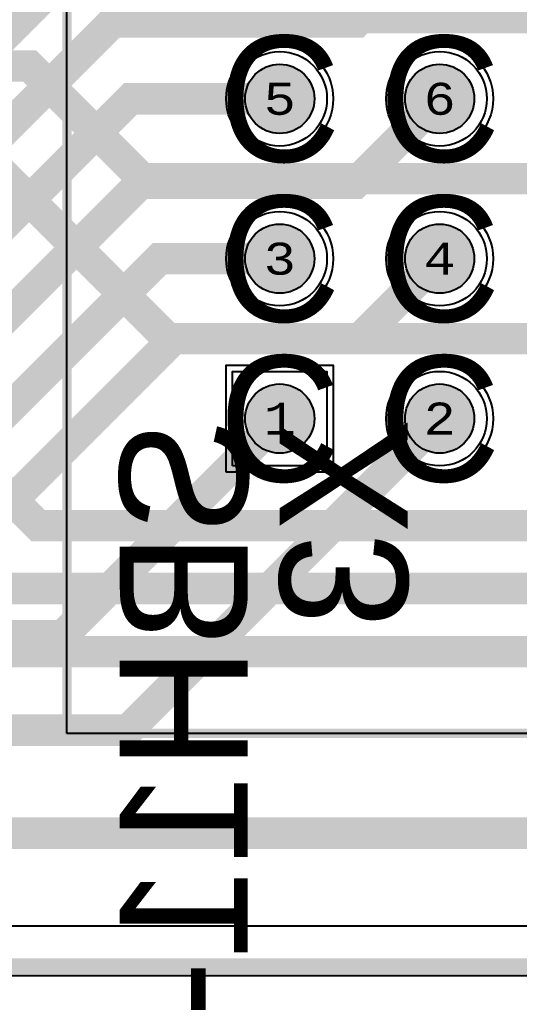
# Model space of a CAD drawing. Extents: x -2 to 260, y -54 to 137.
# Drawn here: x 226.92 to 234.85, y -0.73 to 15.03 of the extents above; entities that cross this region are included whole.
import ezdxf
from ezdxf.enums import TextEntityAlignment as Align

# ---------------------------------------------------------------- set-up
doc = ezdxf.new("R2010")
doc.units = 0
doc.header["$MEASUREMENT"] = 0
for name, color, linetype in [('ASSEMBLY_OUTLINES_BTM', 191, 'CONTINUOUS'), ('ASSEMBLY_PART_NUMBERS_BTM', 191, 'CONTINUOUS'), ('ASSEMBLY_REF_DES_BTM', 191, 'CONTINUOUS'), ('BOARD_OUTLINE', 10, 'CONTINUOUS'), ('DRILL_DRAWING', 21, 'CONTINUOUS'), ('GENERATED_SILKSCREEN_BTM', 255, 'CONTINUOUS'), ('MANUFACTURING_OUTLINES', 10, 'CONTINUOUS'), ('PART_HOLES_LAYER_BOTTOM', 30, 'CONTINUOUS'), ('PART_HOLES_LAYER_TOP', 30, 'CONTINUOUS'), ('PART_PADS_LAYER_BOTTOM', 230, 'CONTINUOUS'), ('PART_PADS_LAYER_TOP', 150, 'CONTINUOUS'), ('PIN_NUMBERS_BTM', 8, 'CONTINUOUS'), ('PIN_NUMBERS_TOP', 8, 'CONTINUOUS'), ('PLACEMENT_OUTLINES_BTM', 222, 'CONTINUOUS'), ('ROUTE_BORDER', 151, 'CONTINUOUS'), ('SILKSCREEN_OUTLINES_BTM', 211, 'CONTINUOUS'), ('SOLDERMASK_PADS_BTM', 102, 'CONTINUOUS'), ('SOLDERMASK_PADS_TOP', 102, 'CONTINUOUS'), ('TRACES_LAYER_BOTTOM', 230, 'CONTINUOUS'), ('TRACES_LAYER_TOP', 150, 'CONTINUOUS')]:
    doc.layers.add(name, color=color, linetype=linetype)
doc.styles.add('COURIER_NEW', font='COUR.TTF')
doc.styles.add('VERIBEST_GERBER_0', font='txt')

msp = doc.modelspace()

# ---------------------------------------------------------------- hatches: boundary and pattern name
at = {"layer": 'PART_HOLES_LAYER_BOTTOM'}
h = msp.add_hatch(color=256, dxfattribs=at)
edge = h.paths.add_edge_path()
edge.add_arc((231.05, 13.78), 0.55, 0, 360)
h = msp.add_hatch(color=256, dxfattribs=at)
edge = h.paths.add_edge_path()
edge.add_arc((233.59, 13.78), 0.55, 0, 360)
h = msp.add_hatch(color=256, dxfattribs=at)
edge = h.paths.add_edge_path()
edge.add_arc((231.05, 11.24), 0.55, 0, 360)
h = msp.add_hatch(color=256, dxfattribs=at)
edge = h.paths.add_edge_path()
edge.add_arc((233.59, 11.24), 0.55, 0, 360)
h = msp.add_hatch(color=256, dxfattribs=at)
edge = h.paths.add_edge_path()
edge.add_arc((231.05, 8.7), 0.55, 0, 360)
h = msp.add_hatch(color=256, dxfattribs=at)
edge = h.paths.add_edge_path()
edge.add_arc((233.59, 8.7), 0.55, 0, 360)
at = {"layer": 'PART_HOLES_LAYER_TOP'}
h = msp.add_hatch(color=256, dxfattribs=at)
edge = h.paths.add_edge_path()
edge.add_arc((231.05, 13.78), 0.55, 0, 360)
h = msp.add_hatch(color=256, dxfattribs=at)
edge = h.paths.add_edge_path()
edge.add_arc((233.59, 13.78), 0.55, 0, 360)
h = msp.add_hatch(color=256, dxfattribs=at)
edge = h.paths.add_edge_path()
edge.add_arc((231.05, 11.24), 0.55, 0, 360)
h = msp.add_hatch(color=256, dxfattribs=at)
edge = h.paths.add_edge_path()
edge.add_arc((233.59, 11.24), 0.55, 0, 360)
h = msp.add_hatch(color=256, dxfattribs=at)
edge = h.paths.add_edge_path()
edge.add_arc((231.05, 8.7), 0.55, 0, 360)
h = msp.add_hatch(color=256, dxfattribs=at)
edge = h.paths.add_edge_path()
edge.add_arc((233.59, 8.7), 0.55, 0, 360)

# ---------------------------------------------------------------- linework, layer by layer
at = {"layer": 'ASSEMBLY_OUTLINES_BTM'}
msp.add_lwpolyline([(227.67, 3.7), (227.67, 54.7), (236.97, 54.7), (236.97, 3.7)], close=True, dxfattribs=at)
at = {"layer": 'BOARD_OUTLINE', "const_width": 0.25}
msp.add_lwpolyline([(0, 1.5), (0, 118.5, -0.414213562), (1.5, 120), (258.5, 120, -0.414213562), (260, 118.5), (260, 1.5, -0.414213562), (258.5, 0), (1.5, 0, -0.414213562)], format="xyb", close=True, dxfattribs=at)
at = {"layer": 'GENERATED_SILKSCREEN_BTM', "const_width": 0.15}
msp.add_lwpolyline([(227.67, 3.7), (227.67, 54.7), (236.97, 54.7), (236.97, 3.7)], close=True, dxfattribs=at)
at = {"layer": 'MANUFACTURING_OUTLINES'}
msp.add_lwpolyline([(260.150405, 1.5, -0.414213562), (258.5, -0.150405), (1.5, -0.150405, -0.414213562), (-0.150405, 1.5), (-0.150405, 118.5, -0.414213562), (1.5, 120.150405), (258.5, 120.150405, -0.414213562), (260.150405, 118.5)], format="xyb", close=True, dxfattribs=at)
at = {"layer": 'PART_HOLES_LAYER_BOTTOM'}
for centre in [(231.05, 13.78), (233.59, 13.78), (231.05, 11.24), (233.59, 11.24), (231.05, 8.7), (233.59, 8.7)]:
    msp.add_circle(centre, 0.55, dxfattribs=at)
at = {"layer": 'PART_HOLES_LAYER_TOP'}
for centre in [(231.05, 13.78), (233.59, 13.78), (231.05, 11.24), (233.59, 11.24), (231.05, 8.7), (233.59, 8.7)]:
    msp.add_circle(centre, 0.55, dxfattribs=at)
at = {"layer": 'PART_PADS_LAYER_BOTTOM'}
msp.add_lwpolyline([(230.3, 7.95), (230.3, 9.45), (231.8, 9.45), (231.8, 7.95)], close=True, dxfattribs=at)
for centre in [(231.05, 13.78), (233.59, 13.78), (231.05, 11.24), (233.59, 11.24), (233.59, 8.7)]:
    msp.add_circle(centre, 0.75, dxfattribs=at)
at = {"layer": 'PART_PADS_LAYER_TOP'}
msp.add_lwpolyline([(230.3, 7.95), (230.3, 9.45), (231.8, 9.45), (231.8, 7.95)], close=True, dxfattribs=at)
for centre in [(231.05, 13.78), (233.59, 13.78), (231.05, 11.24), (233.59, 11.24), (233.59, 8.7)]:
    msp.add_circle(centre, 0.75, dxfattribs=at)
at = {"layer": 'PLACEMENT_OUTLINES_BTM'}
msp.add_lwpolyline([(227.67, 3.7), (227.67, 54.7), (236.97, 54.7), (236.97, 3.7)], close=True, dxfattribs=at)
at = {"layer": 'ROUTE_BORDER'}
msp.add_lwpolyline([(0.635, 0.635), (0.635, 119.5), (259.5, 119.5), (259.5, 0.635)], close=True, dxfattribs=at)
at = {"layer": 'SILKSCREEN_OUTLINES_BTM'}
msp.add_lwpolyline([(227.67, 3.7), (227.67, 54.7), (236.97, 54.7), (236.97, 3.7)], close=True, dxfattribs=at)
at = {"layer": 'SOLDERMASK_PADS_BTM'}
msp.add_lwpolyline([(230.2, 7.85), (230.2, 9.55), (231.9, 9.55), (231.9, 7.85)], close=True, dxfattribs=at)
for centre in [(231.05, 13.78), (233.59, 13.78), (231.05, 11.24), (233.59, 11.24), (233.59, 8.7)]:
    msp.add_circle(centre, 0.85, dxfattribs=at)
at = {"layer": 'SOLDERMASK_PADS_TOP'}
msp.add_lwpolyline([(230.2, 7.85), (230.2, 9.55), (231.9, 9.55), (231.9, 7.85)], close=True, dxfattribs=at)
for centre in [(231.05, 13.78), (233.59, 13.78), (231.05, 11.24), (233.59, 11.24), (233.59, 8.7)]:
    msp.add_circle(centre, 0.85, dxfattribs=at)
at = {"layer": 'TRACES_LAYER_BOTTOM', "const_width": 0.5}
for points in [[(231.05, 16.32), (228.22, 16.32), (226.15, 14.25), (226.1, 14.25)], [(226.1, 12.75), (226.15, 12.75), (228.4, 15), (232.27, 15), (233.59, 16.32)], [(231.05, 13.78), (228.68, 13.78), (226.15, 11.25), (226.1, 11.25)], [(226.1, 9.75), (226.15, 9.75), (228.83984, 12.43984), (232.24984, 12.43984), (233.59, 13.78)], [(231.05, 11.24), (229.14, 11.24), (226.15, 8.25), (226.1, 8.25)], [(226.1, 6.75), (226.15, 6.75), (229.37, 9.97), (232.32, 9.97), (233.59, 11.24)], [(231.05, 8.7), (227.6, 5.25), (226.1, 5.25)], [(233.59, 8.7), (228.64, 3.75), (226.1, 3.75)], [(245.5, 4), (242.284216, 4), (240.397947, 2.113731), (225.60698, 2.113731), (224.4, 3.320711), (224.4, 3.75)]]:
    msp.add_lwpolyline(points, dxfattribs=at)
at = {"layer": 'TRACES_LAYER_TOP', "const_width": 0.5}
for points in [[(223, 17.3), (226.535957, 17.3), (228.766719, 15.069238), (237.988944, 15.069238), (243.058182, 10), (245.5, 10)], [(223, 14.3), (227.078036, 14.3), (228.868036, 12.51), (236.516372, 12.51), (240.026372, 9), (246.5, 9), (247.5, 8)], [(245.5, 8), (237.851372, 8), (235.881372, 9.97), (229.273036, 9.97), (226.443036, 12.8), (223, 12.8)], [(223, 9.8), (224.412781, 9.8), (227.212781, 7), (246.5, 7), (247.5, 6)], [(223, 8.3), (224.000298, 8.3), (226.300298, 6), (245.5, 6)], [(247.5, 4), (246.501823, 4.998177), (225.981925, 4.998177), (224.180102, 6.8), (223, 6.8)]]:
    msp.add_lwpolyline(points, dxfattribs=at)

# ---------------------------------------------------------------- texts
at = {"layer": 'ASSEMBLY_PART_NUMBERS_BTM', "style": 'VERIBEST_GERBER_0', "text_generation_flag": 2}
msp.add_text('SBH11-PBPC-D17-ST-BK', height=2.032, rotation=90, dxfattribs=at).set_placement((228.51, 8.7), align=Align.TOP_LEFT)
at = {"layer": 'ASSEMBLY_REF_DES_BTM', "style": 'VERIBEST_GERBER_0', "text_generation_flag": 2}
msp.add_text('X3', height=2.032, rotation=90, dxfattribs=at).set_placement((231.05, 8.7), align=Align.TOP_LEFT)
at = {"layer": 'DRILL_DRAWING', "style": 'VERIBEST_GERBER_0'}
for p in [(231.05, 13.78), (233.59, 13.78), (231.05, 11.24), (233.59, 11.24), (231.05, 8.7), (233.59, 8.7)]:
    msp.add_text('C', height=2, dxfattribs=at).set_placement(p, align=Align.MIDDLE_CENTER)
at = {"layer": 'PIN_NUMBERS_BTM', "style": 'COURIER_NEW'}
for s, p in [('5', (231.05, 13.78)), ('6', (233.59, 13.78)), ('3', (231.05, 11.24)), ('4', (233.59, 11.24)), ('1', (231.05, 8.7)), ('2', (233.59, 8.7))]:
    msp.add_text(s, height=0.508, dxfattribs=at).set_placement(p, align=Align.MIDDLE_CENTER)
at = {"layer": 'PIN_NUMBERS_TOP', "style": 'COURIER_NEW'}
for s, p in [('5', (231.05, 13.78)), ('6', (233.59, 13.78)), ('3', (231.05, 11.24)), ('4', (233.59, 11.24)), ('1', (231.05, 8.7)), ('2', (233.59, 8.7))]:
    msp.add_text(s, height=0.508, dxfattribs=at).set_placement(p, align=Align.MIDDLE_CENTER)

doc.saveas('drawing.dxf')
